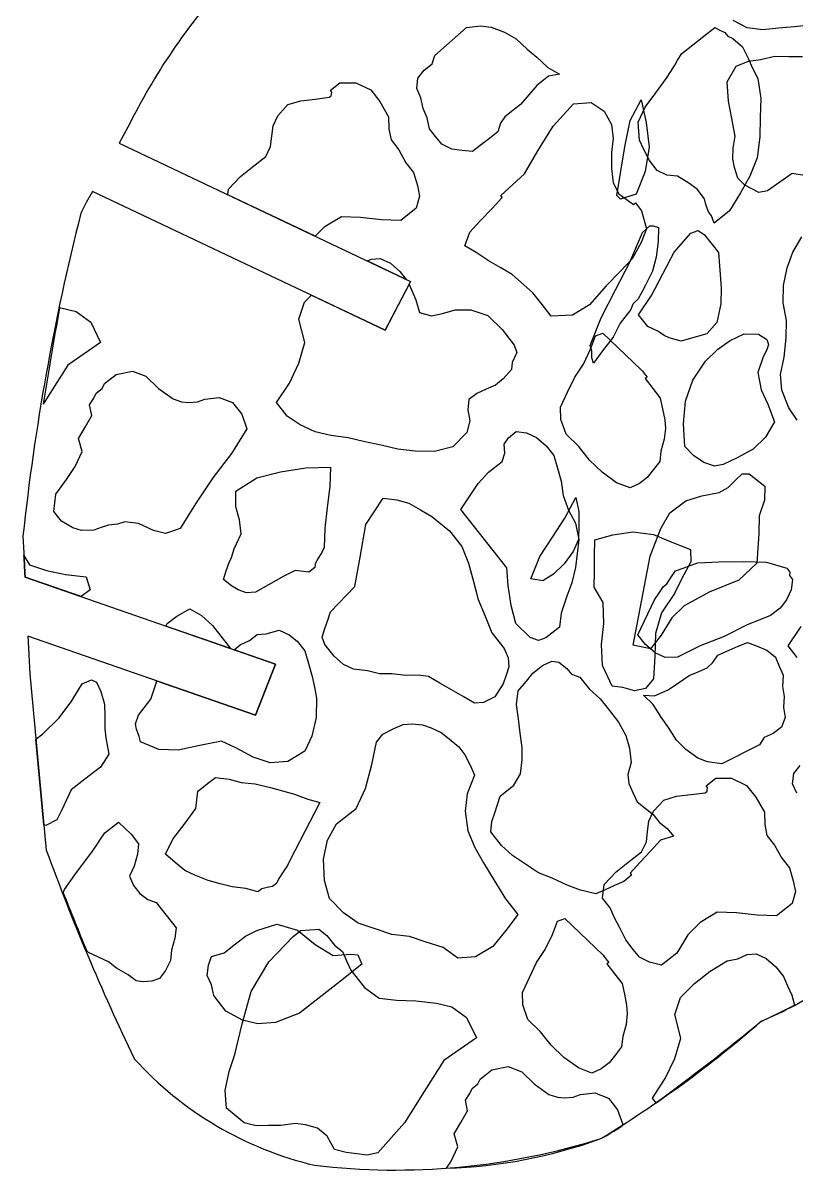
# Model space of a CAD drawing. Extents: x 1.3 to 15.6, y 3.2 to 7.5.
# Drawn here: x 8.538 to 9.889, y 3.175 to 5.18 of the extents above; entities that cross this region are included whole.
import ezdxf

# ---------------------------------------------------------------- set-up
doc = ezdxf.new("R2010")
doc.units = 0
doc.header["$MEASUREMENT"] = 0

msp = doc.modelspace()

# ---------------------------------------------------------------- linework, layer by layer
at = {"color": 7, "linetype": 'Continuous'}
for p, q in [((9.3126, 5.1717), (9.3376, 5.1748)), ((9.3376, 5.1748), (9.3558, 5.1726)), ((9.3558, 5.1726), (9.3794, 5.1636)), ((9.8031, 5.1712), (9.7788, 5.1838)), ((9.8856, 5.173), (9.8581, 5.1704)), ((9.9132, 5.1757), (9.8856, 5.173)), ((9.2575, 5.1229), (9.3126, 5.1717)), ((9.3794, 5.1636), (9.3995, 5.1519)), ((9.6888, 5.1262), (9.7466, 5.1716)), ((9.7466, 5.1716), (9.7554, 5.1674)), ((9.7554, 5.1674), (9.7641, 5.1633)), ((9.7641, 5.1633), (9.7694, 5.1565)), ((9.7694, 5.1565), (9.7782, 5.1524)), ((9.7782, 5.1524), (9.7949, 5.138)), ((9.8305, 5.1677), (9.8031, 5.1712)), ((9.8581, 5.1704), (9.8305, 5.1677)), ((9.3995, 5.1519), (9.4189, 5.1342)), ((9.4189, 5.1342), (9.4357, 5.1199)), ((9.7949, 5.138), (9.8048, 5.1184)), ((9.2526, 5.1081), (9.2575, 5.1229)), ((9.4357, 5.1199), (9.4551, 5.1021)), ((9.6771, 5.1061), (9.6813, 5.1148)), ((9.6813, 5.1148), (9.6888, 5.1262)), ((9.7838, 5.1043), (9.8053, 5.1131)), ((9.8048, 5.1184), (9.8121, 5.1021)), ((9.8053, 5.1131), (9.8267, 5.1158)), ((9.8267, 5.1158), (9.8513, 5.1216)), ((9.8513, 5.1216), (9.8757, 5.1212)), ((9.8757, 5.1212), (9.9001, 5.1209)), ((9.2281, 5.0834), (9.239, 5.0975)), ((9.239, 5.0975), (9.2526, 5.1081)), ((9.4551, 5.1021), (9.4752, 5.0905)), ((9.6621, 5.0833), (9.6696, 5.0947)), ((9.6696, 5.0947), (9.6771, 5.1061)), ((9.7681, 5.077), (9.7838, 5.1043)), ((9.8121, 5.1021), (9.822, 5.0824)), ((9.0747, 5.0619), (9.0917, 5.0753)), ((9.0917, 5.0753), (9.1194, 5.075)), ((9.1194, 5.075), (9.1456, 5.0626)), ((9.2259, 5.0652), (9.2281, 5.0834)), ((9.4563, 5.0866), (9.4359, 5.0706)), ((9.4752, 5.0905), (9.4563, 5.0866)), ((9.6436, 5.0578), (9.6621, 5.0833)), ((9.7706, 5.0433), (9.7681, 5.077)), ((9.822, 5.0824), (9.8271, 5.0479)), ((9.0732, 5.0498), (9.0766, 5.0525)), ((9.0774, 5.0585), (9.0747, 5.0619)), ((9.0766, 5.0525), (9.0774, 5.0585)), ((9.1456, 5.0626), (9.1616, 5.0422)), ((9.2332, 5.0489), (9.2259, 5.0652)), ((9.4215, 5.0539), (9.4072, 5.0371)), ((9.4359, 5.0706), (9.4215, 5.0539)), ((9.6251, 5.0323), (9.6436, 5.0578)), ((8.9832, 5.0176), (9.0009, 5.037)), ((9.0009, 5.037), (9.0232, 5.0435)), ((9.0232, 5.0435), (9.0482, 5.0467)), ((9.0482, 5.0467), (9.0732, 5.0498)), ((9.1616, 5.0422), (9.1768, 5.0157)), ((9.237, 5.03), (9.2332, 5.0489)), ((9.4072, 5.0371), (9.3936, 5.0265)), ((9.4642, 4.9995), (9.4997, 5.0383)), ((9.4997, 5.0383), (9.5307, 5.0407)), ((9.5307, 5.0407), (9.5535, 5.0256)), ((9.599, 5.0092), (9.6179, 5.0456)), ((9.6127, 5.0061), (9.6251, 5.0323)), ((9.6179, 5.0456), (9.6265, 5.0057)), ((9.7763, 5.0127), (9.7706, 5.0433)), ((9.8271, 5.0479), (9.8261, 5.0142)), ((8.9749, 5.0001), (8.9832, 5.0176)), ((9.1768, 5.0157), (9.1773, 4.9941)), ((9.2443, 5.0137), (9.237, 5.03)), ((9.2482, 4.9948), (9.2443, 5.0137)), ((9.38, 5.0158), (9.3725, 5.0044)), ((9.3936, 5.0265), (9.38, 5.0158)), ((9.5535, 5.0256), (9.5661, 5.0025)), ((9.782, 4.982), (9.7763, 5.0127)), ((9.8261, 5.0142), (9.8251, 4.9805)), ((8.7215, 4.9976), (8.7059, 4.9695)), ((8.9727, 4.9819), (8.9749, 5.0001)), ((9.1773, 4.9941), (9.1812, 4.9752)), ((9.2588, 4.9812), (9.2482, 4.9948)), ((9.3725, 5.0044), (9.3676, 4.9896)), ((9.4375, 4.9565), (9.4642, 4.9995)), ((9.5661, 5.0025), (9.5693, 4.9775)), ((9.5892, 4.9635), (9.599, 5.0092)), ((9.6151, 4.9751), (9.6127, 5.0061)), ((9.6265, 5.0057), (9.6319, 4.9629)), ((8.9705, 4.9637), (8.9727, 4.9819)), ((9.1812, 4.9752), (9.1945, 4.9582)), ((9.2695, 4.9676), (9.2588, 4.9812)), ((9.3506, 4.9763), (9.337, 4.9656)), ((9.3676, 4.9896), (9.3506, 4.9763)), ((9.5693, 4.9775), (9.5663, 4.9533)), ((9.6224, 4.9588), (9.6151, 4.9751)), ((9.7786, 4.9607), (9.782, 4.982)), ((9.8251, 4.9805), (9.8207, 4.9441)), ((8.7059, 4.9695), (9.2153, 4.7279)), ((8.9622, 4.9463), (8.9705, 4.9637)), ((9.1945, 4.9582), (9.2071, 4.9351)), ((9.287, 4.9593), (9.2695, 4.9676)), ((9.3052, 4.9571), (9.287, 4.9593)), ((9.3234, 4.9549), (9.3052, 4.9571)), ((9.337, 4.9656), (9.3234, 4.9549)), ((9.4141, 4.9163), (9.4375, 4.9565)), ((9.5663, 4.9533), (9.5661, 4.9256)), ((9.5824, 4.9208), (9.5892, 4.9635)), ((9.6323, 4.9391), (9.6224, 4.9588)), ((9.6319, 4.9629), (9.6252, 4.9202)), ((9.7783, 4.9424), (9.7786, 4.9607)), ((8.9384, 4.9276), (8.9622, 4.9463)), ((9.2071, 4.9351), (9.2204, 4.9181)), ((9.6457, 4.9221), (9.6323, 4.9391)), ((9.7811, 4.927), (9.7783, 4.9424)), ((9.8207, 4.9441), (9.8076, 4.9118)), ((8.918, 4.9116), (8.9384, 4.9276)), ((9.2204, 4.9181), (9.227, 4.8958)), ((9.3726, 4.8782), (9.4141, 4.9163)), ((9.5661, 4.9256), (9.5692, 4.9006)), ((9.5757, 4.8781), (9.5824, 4.9208)), ((9.6252, 4.9202), (9.6093, 4.8807)), ((9.6631, 4.9139), (9.6457, 4.9221)), ((9.6813, 4.9117), (9.6631, 4.9139)), ((9.7015, 4.9), (9.6813, 4.9117)), ((9.787, 4.9086), (9.7811, 4.927)), ((9.8076, 4.9118), (9.7918, 4.8829)), ((9.8818, 4.9164), (9.8386, 4.8865)), ((9.9032, 4.913), (9.8818, 4.9164)), ((8.8969, 4.8895), (8.918, 4.9116)), ((9.227, 4.8958), (9.2308, 4.8769)), ((9.5692, 4.9006), (9.5791, 4.8809)), ((9.7156, 4.8891), (9.7015, 4.9)), ((9.799, 4.8962), (9.787, 4.9086)), ((9.8112, 4.8899), (9.799, 4.8962)), ((8.6594, 4.8854), (8.6485, 4.8657)), ((9.171, 4.6427), (8.6594, 4.8854)), ((8.8957, 4.8795), (8.8969, 4.8895)), ((9.0487, 4.8069), (8.8957, 4.8795)), ((9.2308, 4.8769), (9.2252, 4.856)), ((9.3575, 4.8554), (9.3753, 4.8748)), ((9.3753, 4.8748), (9.3726, 4.8782)), ((9.5817, 4.8719), (9.5757, 4.8781)), ((9.5791, 4.8809), (9.6046, 4.8625)), ((9.5909, 4.8749), (9.5817, 4.8719)), ((9.6001, 4.8778), (9.5909, 4.8749)), ((9.6093, 4.8807), (9.6001, 4.8778)), ((9.7289, 4.8721), (9.7156, 4.8891)), ((9.7308, 4.8626), (9.7289, 4.8721)), ((9.7918, 4.8829), (9.7726, 4.8514)), ((9.8233, 4.8836), (9.8112, 4.8899)), ((9.8386, 4.8865), (9.8233, 4.8836)), ((9.2252, 4.856), (9.198, 4.8346)), ((9.3364, 4.8333), (9.3575, 4.8554)), ((9.6046, 4.8625), (9.608, 4.8651)), ((9.608, 4.8651), (9.6187, 4.8515)), ((9.6187, 4.8515), (9.6271, 4.8197)), ((9.7354, 4.8497), (9.7308, 4.8626)), ((9.0942, 4.841), (9.0643, 4.8231)), ((9.1279, 4.84), (9.0942, 4.841)), ((9.1643, 4.8356), (9.1279, 4.84)), ((9.198, 4.8346), (9.1643, 4.8356)), ((9.3187, 4.8139), (9.3364, 4.8333)), ((9.7408, 4.8429), (9.7354, 4.8497)), ((9.7454, 4.8301), (9.7408, 4.8429)), ((9.7726, 4.8514), (9.7454, 4.8301)), ((9.0643, 4.8231), (9.0487, 4.8069)), ((9.3097, 4.7904), (9.3187, 4.8139)), ((9.5984, 4.7617), (9.6206, 4.8133)), ((9.6271, 4.8197), (9.6181, 4.7962)), ((9.6206, 4.8133), (9.6268, 4.8193)), ((9.6268, 4.8193), (9.633, 4.8253)), ((9.633, 4.8253), (9.6391, 4.8252)), ((9.6391, 4.8252), (9.6482, 4.8221)), ((9.6482, 4.8221), (9.6478, 4.7976)), ((9.6759, 4.7789), (9.7046, 4.8124)), ((9.7046, 4.8124), (9.7175, 4.817)), ((9.7175, 4.817), (9.7289, 4.8094)), ((9.6181, 4.7962), (9.6023, 4.7673)), ((9.6478, 4.7976), (9.6444, 4.7702)), ((9.7289, 4.8094), (9.7422, 4.7924)), ((9.7422, 4.7924), (9.7529, 4.7788)), ((9.8829, 4.7789), (9.8985, 4.8061)), ((9.3298, 4.7787), (9.3097, 4.7904)), ((9.3526, 4.7636), (9.3298, 4.7787)), ((9.656, 4.7413), (9.6759, 4.7789)), ((9.7529, 4.7788), (9.7553, 4.7478)), ((9.8733, 4.7515), (9.8829, 4.7789)), ((9.1396, 4.7638), (9.1468, 4.767)), ((9.2075, 4.7316), (9.1396, 4.7638)), ((9.1468, 4.767), (9.1623, 4.7682)), ((9.1623, 4.7682), (9.1798, 4.7599)), ((9.1798, 4.7599), (9.1965, 4.7456)), ((9.3727, 4.752), (9.3526, 4.7636)), ((9.3929, 4.7403), (9.3727, 4.752)), ((9.5732, 4.7131), (9.5984, 4.7617)), ((9.6023, 4.7673), (9.5812, 4.7453)), ((9.6444, 4.7702), (9.6379, 4.7458)), ((9.8667, 4.721), (9.8733, 4.7515)), ((9.1965, 4.7456), (9.2075, 4.7316)), ((9.4123, 4.7226), (9.3929, 4.7403)), ((9.5812, 4.7453), (9.5567, 4.7205)), ((9.6379, 4.7458), (9.6253, 4.7215)), ((9.6361, 4.7037), (9.656, 4.7413)), ((9.7553, 4.7478), (9.7577, 4.7167)), ((9.2153, 4.7279), (9.171, 4.6427)), ((9.171, 4.6427), (9.2125, 4.7225)), ((9.2125, 4.7225), (9.2171, 4.7123)), ((9.2171, 4.7123), (9.2244, 4.696)), ((9.429, 4.7082), (9.4123, 4.7226)), ((9.5567, 4.7205), (9.528, 4.687)), ((9.5481, 4.6646), (9.5732, 4.7131)), ((9.6253, 4.7215), (9.619, 4.7094)), ((9.7577, 4.7167), (9.7574, 4.689)), ((9.8663, 4.6905), (9.8667, 4.721)), ((9.0202, 4.6622), (9.03, 4.6918)), ((9.03, 4.6918), (9.0419, 4.7039)), ((9.0419, 4.7039), (9.171, 4.6427)), ((9.2244, 4.696), (9.2309, 4.6737)), ((9.445, 4.6878), (9.429, 4.7082)), ((9.6127, 4.6973), (9.6034, 4.6883)), ((9.619, 4.7094), (9.6127, 4.6973)), ((9.6135, 4.6695), (9.6361, 4.7037)), ((8.6019, 4.682), (8.604, 4.6818)), ((8.604, 4.6818), (8.6309, 4.6754)), ((8.6309, 4.6754), (8.6564, 4.657)), ((9.2309, 4.6737), (9.2518, 4.6681)), ((9.2518, 4.6681), (9.2707, 4.672)), ((9.2707, 4.672), (9.2931, 4.6785)), ((9.2931, 4.6785), (9.3207, 4.6782)), ((9.3207, 4.6782), (9.3503, 4.6685)), ((9.461, 4.6674), (9.445, 4.6878)), ((9.528, 4.687), (9.4981, 4.6691)), ((9.6002, 4.6791), (9.5815, 4.655)), ((9.6034, 4.6883), (9.6002, 4.6791)), ((9.7574, 4.689), (9.7503, 4.656)), ((9.8719, 4.6598), (9.8663, 4.6905)), ((8.6564, 4.657), (8.6736, 4.621)), ((9.0306, 4.621), (9.0202, 4.6622)), ((9.3503, 4.6685), (9.3751, 4.644)), ((9.4981, 4.6691), (9.461, 4.6674)), ((9.529, 4.616), (9.5481, 4.6646)), ((9.5815, 4.655), (9.569, 4.6307)), ((9.6295, 4.6491), (9.6135, 4.6695)), ((9.7503, 4.656), (9.7326, 4.6366)), ((9.8715, 4.6293), (9.8719, 4.6598)), ((9.3751, 4.644), (9.3964, 4.6168)), ((9.5294, 4.6096), (9.5384, 4.6332)), ((9.5384, 4.6332), (9.5513, 4.6378)), ((9.5513, 4.6378), (9.6175, 4.5743)), ((9.6382, 4.645), (9.6295, 4.6491)), ((9.6469, 4.6408), (9.6382, 4.645)), ((9.6583, 4.6333), (9.6469, 4.6408)), ((9.6671, 4.6292), (9.6583, 4.6333)), ((9.7326, 4.6366), (9.7103, 4.6301)), ((9.7736, 4.6246), (9.7982, 4.6365)), ((9.7982, 4.6365), (9.8227, 4.6361)), ((9.8227, 4.6361), (9.8378, 4.6267)), ((8.6736, 4.621), (8.6165, 4.5818)), ((9.0202, 4.5853), (9.0306, 4.621)), ((9.3964, 4.6168), (9.401, 4.6039)), ((9.5319, 4.6068), (9.529, 4.616)), ((9.569, 4.6307), (9.5503, 4.6065)), ((9.6879, 4.6236), (9.6671, 4.6292)), ((9.7103, 4.6301), (9.6879, 4.6236)), ((9.752, 4.6097), (9.7736, 4.6246)), ((9.8407, 4.6175), (9.8376, 4.6084)), ((9.8378, 4.6267), (9.8407, 4.6175)), ((9.8679, 4.5957), (9.8715, 4.6293)), ((9.3969, 4.5952), (9.3927, 4.5864)), ((9.401, 4.6039), (9.3969, 4.5952)), ((9.517, 4.5834), (9.5294, 4.6096)), ((9.5318, 4.6007), (9.5319, 4.6068)), ((9.5318, 4.5946), (9.5318, 4.6007)), ((9.5347, 4.5854), (9.5318, 4.5946)), ((9.5503, 4.6065), (9.5347, 4.5854)), ((9.7303, 4.5886), (9.752, 4.6097)), ((9.8313, 4.5963), (9.8217, 4.5689)), ((9.8376, 4.6084), (9.8313, 4.5963)), ((9.8614, 4.5653), (9.8679, 4.5957)), ((8.6165, 4.5818), (8.5823, 4.5274)), ((8.7007, 4.5654), (8.7291, 4.5712)), ((8.7291, 4.5712), (8.7527, 4.5622)), ((9.0036, 4.5504), (9.0202, 4.5853)), ((9.3913, 4.5743), (9.3769, 4.5576)), ((9.3927, 4.5864), (9.3913, 4.5743)), ((9.5019, 4.5606), (9.517, 4.5834)), ((9.6175, 4.5743), (9.6202, 4.5709)), ((9.6202, 4.5709), (9.6255, 4.5641)), ((9.7084, 4.5553), (9.7303, 4.5886)), ((8.6803, 4.5494), (8.7007, 4.5654)), ((8.7527, 4.5622), (8.7747, 4.5411)), ((9.3769, 4.5576), (9.3633, 4.5469)), ((9.4895, 4.5344), (9.5019, 4.5606)), ((9.6282, 4.5607), (9.6248, 4.5581)), ((9.6248, 4.5581), (9.6381, 4.5411)), ((9.6255, 4.5641), (9.6282, 4.5607)), ((9.6957, 4.5188), (9.7084, 4.5553)), ((9.8217, 4.5689), (9.8274, 4.5383)), ((9.864, 4.5377), (9.8614, 4.5653)), ((8.6619, 4.5239), (8.666, 4.5327)), ((8.666, 4.5327), (8.6762, 4.5407)), ((8.6762, 4.5407), (8.6803, 4.5494)), ((8.7747, 4.5411), (8.8002, 4.5226)), ((8.981, 4.5162), (9.0036, 4.5504)), ((9.3308, 4.5324), (9.3172, 4.5217)), ((9.3471, 4.5396), (9.3308, 4.5324)), ((9.3633, 4.5469), (9.3471, 4.5396)), ((9.4771, 4.5082), (9.4895, 4.5344)), ((9.6381, 4.5411), (9.6514, 4.5241)), ((9.8274, 4.5383), (9.8392, 4.5136)), ((9.8758, 4.507), (9.864, 4.5377)), ((8.5823, 4.5274), (8.5734, 4.5133)), ((8.6543, 4.5125), (8.6619, 4.5239)), ((8.6582, 4.4936), (8.6543, 4.5125)), ((8.8002, 4.5226), (8.815, 4.5177)), ((8.815, 4.5177), (8.8272, 4.5163)), ((8.8272, 4.5163), (8.8427, 4.5175)), ((8.8427, 4.5175), (8.8556, 4.5221)), ((8.8556, 4.5221), (8.8806, 4.5252)), ((8.8806, 4.5252), (8.9041, 4.5162)), ((8.9041, 4.5162), (8.9201, 4.4958)), ((8.9997, 4.4923), (8.981, 4.5162)), ((9.3172, 4.5217), (9.315, 4.5035)), ((9.6514, 4.5241), (9.6553, 4.5051)), ((9.692, 4.4791), (9.6957, 4.5188)), ((9.8392, 4.5136), (9.851, 4.4829)), ((8.6465, 4.4735), (8.6582, 4.4936)), ((8.9201, 4.4958), (8.9293, 4.4701)), ((9.0225, 4.4773), (8.9997, 4.4923)), ((9.315, 4.5035), (9.3189, 4.4846)), ((9.4776, 4.4866), (9.4771, 4.5082)), ((9.6553, 4.5051), (9.6592, 4.4862)), ((9.8907, 4.4854), (9.8758, 4.507)), ((8.6349, 4.4533), (8.6465, 4.4735)), ((9.0487, 4.4649), (9.0225, 4.4773)), ((9.3189, 4.4846), (9.3133, 4.4637)), ((9.4868, 4.4609), (9.4776, 4.4866)), ((9.6604, 4.4707), (9.6582, 4.4525)), ((9.6592, 4.4862), (9.6604, 4.4707)), ((9.6945, 4.4394), (9.692, 4.4791)), ((9.851, 4.4829), (9.8353, 4.4556)), ((8.6414, 4.431), (8.6349, 4.4533)), ((8.9293, 4.4701), (8.9026, 4.4271)), ((9.0756, 4.4585), (9.0487, 4.4649)), ((9.106, 4.4549), (9.0756, 4.4585)), ((9.1329, 4.4485), (9.106, 4.4549)), ((9.3133, 4.4637), (9.2887, 4.439)), ((9.3785, 4.4435), (9.3861, 4.4549)), ((9.3861, 4.4549), (9.3997, 4.4656)), ((9.3997, 4.4656), (9.4179, 4.4634)), ((9.4179, 4.4634), (9.4353, 4.4551)), ((9.4353, 4.4551), (9.4521, 4.4408)), ((9.5089, 4.4397), (9.4868, 4.4609)), ((9.6582, 4.4525), (9.6526, 4.4316)), ((9.8353, 4.4556), (9.8136, 4.4346)), ((8.629, 4.4048), (8.6414, 4.431)), ((9.1659, 4.4415), (9.1329, 4.4485)), ((9.1929, 4.4351), (9.1659, 4.4415)), ((9.2232, 4.4315), (9.1929, 4.4351)), ((9.2569, 4.4305), (9.2232, 4.4315)), ((9.2887, 4.439), (9.2569, 4.4305)), ((9.3797, 4.428), (9.3785, 4.4435)), ((9.4521, 4.4408), (9.4654, 4.4238)), ((9.5275, 4.4159), (9.5089, 4.4397)), ((9.6526, 4.4316), (9.6504, 4.4134)), ((9.7095, 4.4239), (9.6945, 4.4394)), ((9.8136, 4.4346), (9.7859, 4.4197)), ((8.9026, 4.4271), (8.8698, 4.3849)), ((9.3511, 4.3945), (9.3749, 4.4131)), ((9.3749, 4.4131), (9.3797, 4.428)), ((9.4654, 4.4238), (9.4719, 4.4014)), ((9.5496, 4.3948), (9.5275, 4.4159)), ((9.6504, 4.4134), (9.6394, 4.3993)), ((9.7277, 4.4114), (9.7095, 4.4239)), ((9.7459, 4.405), (9.7277, 4.4114)), ((9.7859, 4.4197), (9.7612, 4.4078)), ((8.6139, 4.382), (8.629, 4.4048)), ((8.9467, 4.3849), (8.988, 4.3953)), ((8.988, 4.3953), (9.0319, 4.4023)), ((9.0319, 4.4023), (9.0751, 4.4032)), ((9.0751, 4.4032), (9.0741, 4.3695)), ((9.3333, 4.3751), (9.3511, 4.3945)), ((9.4719, 4.4014), (9.4785, 4.3791)), ((9.5751, 4.3763), (9.5496, 4.3948)), ((9.6394, 4.3993), (9.6285, 4.3853)), ((9.7612, 4.4078), (9.7459, 4.405)), ((9.7822, 4.38), (9.7946, 4.392)), ((9.7946, 4.392), (9.8069, 4.3919)), ((9.8069, 4.3919), (9.834, 4.3701)), ((8.5955, 4.3565), (8.6139, 4.382)), ((8.8698, 4.3849), (8.8396, 4.3393)), ((8.91, 4.3616), (8.9467, 4.3849)), ((9.3183, 4.3523), (9.3333, 4.3751)), ((9.4785, 4.3791), (9.4816, 4.3541)), ((9.5986, 4.3673), (9.5751, 4.3763)), ((9.6149, 4.3746), (9.5986, 4.3673)), ((9.6285, 4.3853), (9.6149, 4.3746)), ((9.7698, 4.368), (9.7822, 4.38)), ((8.5918, 4.3262), (8.5955, 4.3565)), ((8.9098, 4.3339), (8.91, 4.3616)), ((9.0741, 4.3695), (9.0697, 4.3331)), ((9.3032, 4.3295), (9.3183, 4.3523)), ((9.4816, 4.3541), (9.4908, 4.3283)), ((9.4848, 4.3141), (9.5037, 4.3505)), ((9.5037, 4.3505), (9.5094, 4.326)), ((9.6961, 4.3446), (9.7238, 4.3534)), ((9.7238, 4.3534), (9.7544, 4.359)), ((9.7544, 4.359), (9.7698, 4.368)), ((9.834, 4.3701), (9.8337, 4.3456)), ((8.8396, 4.3393), (8.8129, 4.2964)), ((8.9163, 4.3116), (8.9098, 4.3339)), ((9.0697, 4.3331), (9.0653, 4.2967)), ((9.1369, 4.3034), (9.167, 4.349)), ((9.167, 4.349), (9.1913, 4.3461)), ((9.1913, 4.3461), (9.2122, 4.3405)), ((9.2122, 4.3405), (9.2323, 4.3288)), ((9.6683, 4.3236), (9.6961, 4.3446)), ((9.8337, 4.3456), (9.8241, 4.3183)), ((8.6051, 4.3092), (8.5918, 4.3262)), ((8.9194, 4.2866), (8.9163, 4.3116)), ((9.2323, 4.3288), (9.2525, 4.3171)), ((9.2525, 4.3171), (9.2833, 4.2919)), ((9.3832, 4.2275), (9.3032, 4.3295)), ((9.4629, 4.2808), (9.4848, 4.3141)), ((9.4908, 4.3283), (9.5034, 4.3053)), ((9.5094, 4.326), (9.5091, 4.3015)), ((9.6526, 4.2964), (9.6683, 4.3236)), ((9.8241, 4.3183), (9.8236, 4.2877)), ((8.6253, 4.2975), (8.6051, 4.3092)), ((8.6401, 4.2927), (8.6253, 4.2975)), ((8.6617, 4.2931), (8.6401, 4.2927)), ((8.6745, 4.2977), (8.6617, 4.2931)), ((8.6874, 4.3023), (8.6745, 4.2977)), ((8.7029, 4.3035), (8.6874, 4.3023)), ((8.7158, 4.3081), (8.7029, 4.3035)), ((8.7401, 4.3052), (8.7158, 4.3081)), ((8.7663, 4.2928), (8.7401, 4.3052)), ((8.7872, 4.2872), (8.7663, 4.2928)), ((8.8129, 4.2964), (8.7872, 4.2872)), ((9.0653, 4.2967), (9.0643, 4.2629)), ((9.1269, 4.2461), (9.1369, 4.3034)), ((9.2833, 4.2919), (9.3046, 4.2647)), ((9.5034, 4.3053), (9.5092, 4.2769)), ((9.5091, 4.3015), (9.5087, 4.2771)), ((9.5687, 4.2851), (9.6032, 4.2901)), ((9.6032, 4.2901), (9.6396, 4.2857)), ((9.6336, 4.2477), (9.6526, 4.2964)), ((8.538, 4.2826), (8.5394, 4.2537)), ((8.907, 4.2604), (8.9194, 4.2866)), ((9.4411, 4.2475), (9.4629, 4.2808)), ((9.5087, 4.2771), (9.4992, 4.2558)), ((9.5092, 4.2769), (9.5063, 4.2526)), ((9.5366, 4.2489), (9.5369, 4.2766)), ((9.5369, 4.2766), (9.5687, 4.2851)), ((9.6396, 4.2857), (9.6718, 4.2726)), ((9.6718, 4.2726), (9.7041, 4.2595)), ((9.8236, 4.2877), (9.8198, 4.2358)), ((8.5394, 4.2537), (8.5399, 4.2448)), ((8.9022, 4.2456), (8.907, 4.2604)), ((9.0602, 4.2542), (9.0526, 4.2428)), ((9.0643, 4.2629), (9.0602, 4.2542)), ((9.3046, 4.2647), (9.3165, 4.2355)), ((9.4992, 4.2558), (9.4836, 4.2347)), ((9.5063, 4.2526), (9.5033, 4.2283)), ((9.7041, 4.2595), (9.7046, 4.2379)), ((8.5397, 4.249), (8.5497, 4.2328)), ((8.5399, 4.2448), (8.5397, 4.249)), ((8.5412, 4.2189), (8.5399, 4.2448)), ((8.5399, 4.2448), (8.5412, 4.2189)), ((8.5497, 4.2328), (8.5793, 4.223)), ((8.8932, 4.2221), (8.898, 4.2369)), ((8.898, 4.2369), (8.9022, 4.2456)), ((9.0485, 4.2341), (9.0478, 4.228)), ((9.0526, 4.2428), (9.0485, 4.2341)), ((9.1176, 4.1949), (9.1269, 4.2461)), ((9.3165, 4.2355), (9.3249, 4.2037)), ((9.4252, 4.208), (9.4411, 4.2475)), ((9.4836, 4.2347), (9.465, 4.2166)), ((9.5364, 4.2213), (9.5366, 4.2489)), ((9.6237, 4.1959), (9.6336, 4.2477)), ((9.7046, 4.2379), (9.6888, 4.209)), ((9.6911, 4.227), (9.7039, 4.2316)), ((9.7039, 4.2316), (9.7168, 4.2362)), ((9.7168, 4.2362), (9.7539, 4.2379)), ((9.7539, 4.2379), (9.7971, 4.2388)), ((9.8198, 4.2358), (9.7888, 4.2057)), ((9.7971, 4.2388), (9.8369, 4.2371)), ((9.8369, 4.2371), (9.8726, 4.2266)), ((8.5416, 4.2112), (8.5412, 4.2189)), ((8.5412, 4.2189), (8.5416, 4.2112)), ((8.6398, 4.1771), (8.5416, 4.2112)), ((8.5416, 4.2112), (8.9789, 4.0594)), ((8.5793, 4.223), (8.6123, 4.216)), ((8.6123, 4.216), (8.6487, 4.2116)), ((8.6487, 4.2116), (8.6553, 4.1893)), ((8.8883, 4.2073), (8.8932, 4.2221)), ((8.9936, 4.213), (8.9672, 4.1977)), ((9.0133, 4.2229), (8.9936, 4.213)), ((9.0376, 4.22), (9.0133, 4.2229)), ((9.0478, 4.228), (9.0376, 4.22)), ((9.3856, 4.1964), (9.3832, 4.2275)), ((9.465, 4.2166), (9.4465, 4.2047)), ((9.5033, 4.2283), (9.497, 4.2014)), ((9.5361, 4.1936), (9.5364, 4.2213)), ((9.6631, 4.1996), (9.6707, 4.211)), ((9.6707, 4.211), (9.6782, 4.2224)), ((9.6782, 4.2224), (9.6911, 4.227)), ((9.8726, 4.2266), (9.8779, 4.2198)), ((9.8779, 4.2198), (9.8772, 4.2138)), ((9.8772, 4.2138), (9.8825, 4.207)), ((8.9024, 4.1963), (8.8883, 4.2073)), ((8.9138, 4.1888), (8.9024, 4.1963)), ((8.9672, 4.1977), (8.9441, 4.1851)), ((9.0754, 4.1508), (9.1176, 4.1949)), ((9.3249, 4.2037), (9.3334, 4.1719)), ((9.3907, 4.1619), (9.3856, 4.1964)), ((9.4465, 4.2047), (9.4252, 4.208)), ((9.497, 4.2014), (9.488, 4.1779)), ((9.5514, 4.1671), (9.5361, 4.1936)), ((9.6137, 4.1441), (9.6237, 4.1959)), ((9.6488, 4.1829), (9.6563, 4.1943)), ((9.6563, 4.1943), (9.6631, 4.1996)), ((9.6888, 4.209), (9.6764, 4.1828)), ((9.7888, 4.2057), (9.7366, 4.1851)), ((9.8825, 4.207), (9.8803, 4.1888)), ((8.6553, 4.1893), (8.6398, 4.1771)), ((8.9286, 4.1839), (8.9138, 4.1888)), ((8.9441, 4.1851), (8.9286, 4.1839)), ((9.3334, 4.1719), (9.3453, 4.1428)), ((9.488, 4.1779), (9.4783, 4.1483)), ((9.6123, 4.1103), (9.6413, 4.1715)), ((9.6413, 4.1715), (9.6488, 4.1829)), ((9.6764, 4.1828), (9.6538, 4.1486)), ((9.7366, 4.1851), (9.6934, 4.1613)), ((9.8721, 4.1713), (9.8611, 4.1572)), ((9.8803, 4.1888), (9.8721, 4.1713)), ((8.8067, 4.1432), (8.8298, 4.1558)), ((8.8298, 4.1558), (8.8499, 4.1442)), ((9.0705, 4.136), (9.0754, 4.1508)), ((9.3991, 4.1301), (9.3907, 4.1619)), ((9.553, 4.13), (9.5514, 4.1671)), ((9.6934, 4.1613), (9.6717, 4.1402)), ((9.8611, 4.1572), (9.8441, 4.1439)), ((8.7877, 4.1258), (8.7897, 4.1299)), ((8.7897, 4.1299), (8.8067, 4.1432)), ((8.8499, 4.1442), (8.8693, 4.1264)), ((9.0656, 4.1212), (9.0705, 4.136)), ((9.3453, 4.1428), (9.3571, 4.1137)), ((9.4239, 4.1056), (9.3991, 4.1301)), ((9.4783, 4.1483), (9.4753, 4.124)), ((9.5486, 4.0936), (9.553, 4.13)), ((9.6038, 4.0923), (9.6137, 4.1441)), ((9.6538, 4.1486), (9.6433, 4.1129)), ((9.6717, 4.1402), (9.6529, 4.1099)), ((9.8441, 4.1439), (9.8021, 4.1274)), ((8.9006, 4.0866), (8.7877, 4.1258)), ((8.8693, 4.1264), (8.888, 4.1026)), ((8.9338, 4.1002), (8.9474, 4.1108)), ((8.9474, 4.1108), (8.963, 4.112)), ((8.963, 4.112), (8.9853, 4.1186)), ((8.9853, 4.1186), (9.0028, 4.1103)), ((9.0028, 4.1103), (9.0168, 4.0994)), ((9.0608, 4.1064), (9.0656, 4.1212)), ((9.3571, 4.1137), (9.3785, 4.0865)), ((9.4617, 4.1133), (9.4515, 4.1053)), ((9.4753, 4.124), (9.4617, 4.1133)), ((9.6257, 4.0933), (9.6123, 4.1103)), ((9.6529, 4.1099), (9.6342, 4.0858)), ((9.6433, 4.1129), (9.6416, 4.0731)), ((9.8021, 4.1274), (9.7628, 4.1076)), ((9.8747, 4.091), (9.8973, 4.1252)), ((8.5468, 4.1079), (8.5473, 4.0982)), ((8.9441, 3.9699), (8.5468, 4.1079)), ((8.5473, 4.0982), (8.5501, 4.0423)), ((8.888, 4.1026), (8.9006, 4.0866)), ((8.9067, 4.0844), (8.9176, 4.0929)), ((8.9176, 4.0929), (8.9338, 4.1002)), ((9.0168, 4.0994), (9.0302, 4.0824)), ((9.0654, 4.0935), (9.0608, 4.1064)), ((9.0814, 4.0731), (9.0654, 4.0935)), ((9.4387, 4.1007), (9.4239, 4.1056)), ((9.4515, 4.1053), (9.4387, 4.1007)), ((9.5503, 4.0565), (9.5486, 4.0936)), ((9.6342, 4.0858), (9.6038, 4.0923)), ((9.6424, 4.079), (9.6257, 4.0933)), ((9.7208, 4.0911), (9.6815, 4.0712)), ((9.7628, 4.1076), (9.7208, 4.0911)), ((9.7718, 4.0835), (9.7877, 4.0904)), ((9.7877, 4.0904), (9.8035, 4.0972)), ((9.8035, 4.0972), (9.8206, 4.0905)), ((9.8206, 4.0905), (9.8376, 4.0837)), ((9.8907, 4.0705), (9.8747, 4.091)), ((8.9789, 4.0594), (8.9067, 4.0844)), ((9.0302, 4.0824), (9.0367, 4.06)), ((9.0981, 4.0588), (9.0814, 4.0731)), ((9.3785, 4.0865), (9.3857, 4.0702)), ((9.3857, 4.0702), (9.3869, 4.0547)), ((9.6416, 4.0731), (9.6398, 4.0333)), ((9.6599, 4.0707), (9.6424, 4.079)), ((9.6815, 4.0712), (9.6599, 4.0707)), ((9.7435, 4.0619), (9.752, 4.075)), ((9.752, 4.075), (9.7718, 4.0835)), ((9.8376, 4.0837), (9.8524, 4.0713)), ((9.8524, 4.0713), (9.8593, 4.0554)), ((8.9441, 3.9699), (8.9789, 4.0594)), ((8.9789, 4.0594), (8.9441, 3.9699)), ((9.0367, 4.06), (9.0432, 4.0377)), ((9.1156, 4.0505), (9.0981, 4.0588)), ((9.1399, 4.0476), (9.1156, 4.0505)), ((9.3869, 4.0547), (9.3821, 4.0399)), ((9.4287, 4.0435), (9.4457, 4.0568)), ((9.4457, 4.0568), (9.4619, 4.0641)), ((9.4619, 4.0641), (9.4741, 4.0626)), ((9.4741, 4.0626), (9.4882, 4.0517)), ((9.4882, 4.0517), (9.4962, 4.0415)), ((9.5675, 4.0205), (9.5503, 4.0565)), ((9.7174, 4.0459), (9.7333, 4.0528)), ((9.7333, 4.0528), (9.7435, 4.0619)), ((9.8593, 4.0554), (9.8661, 4.0396)), ((8.5501, 4.0423), (8.5788, 3.7341)), ((8.6415, 4.0247), (8.6578, 4.032)), ((8.6578, 4.032), (8.6665, 4.0278)), ((8.7712, 4.0275), (8.7714, 4.0299)), ((8.7714, 4.0299), (8.9441, 3.9699)), ((9.0432, 4.0377), (9.0471, 4.0188)), ((9.1607, 4.042), (9.1399, 4.0476)), ((9.1823, 4.0424), (9.1607, 4.042)), ((9.2066, 4.0395), (9.1823, 4.0424)), ((9.2282, 4.04), (9.2066, 4.0395)), ((9.2464, 4.0378), (9.2282, 4.04)), ((9.2665, 4.0261), (9.2464, 4.0378)), ((9.3821, 4.0399), (9.3772, 4.025)), ((9.4177, 4.0294), (9.4287, 4.0435)), ((9.4962, 4.0415), (9.511, 4.0366)), ((9.511, 4.0366), (9.527, 4.0162)), ((9.6398, 4.0333), (9.6255, 4.0166)), ((9.6835, 4.0265), (9.7016, 4.0391)), ((9.7016, 4.0391), (9.7174, 4.0459)), ((9.8661, 4.0396), (9.865, 4.0203)), ((8.6223, 3.9932), (8.6415, 4.0247)), ((8.6665, 4.0278), (8.6738, 4.0116)), ((8.6738, 4.0116), (8.6803, 3.9892)), ((8.7614, 3.9979), (8.7712, 4.0275)), ((9.0471, 4.0188), (9.051, 3.9998)), ((9.2867, 4.0144), (9.2665, 4.0261)), ((9.3068, 4.0028), (9.2867, 4.0144)), ((9.3772, 4.025), (9.3621, 4.0022)), ((9.4005, 3.9884), (9.4034, 4.0126)), ((9.4034, 4.0126), (9.4177, 4.0294)), ((9.527, 4.0162), (9.5464, 3.9985)), ((9.5857, 4.0183), (9.5675, 4.0205)), ((9.6066, 4.0127), (9.5857, 4.0183)), ((9.6255, 4.0166), (9.6066, 4.0127)), ((9.6415, 4.0037), (9.6653, 4.014)), ((9.6653, 4.014), (9.6835, 4.0265)), ((9.865, 4.0203), (9.8679, 4.0027)), ((8.6005, 3.965), (8.6223, 3.9932)), ((8.7396, 3.9698), (8.7614, 3.9979)), ((9.051, 3.9998), (9.05, 3.9661)), ((9.3269, 3.9911), (9.3068, 4.0028)), ((9.3425, 3.9923), (9.3269, 3.9911)), ((9.3621, 4.0022), (9.3425, 3.9923)), ((9.5464, 3.9985), (9.5624, 3.978)), ((9.6222, 4.0048), (9.6415, 4.0037)), ((9.6387, 3.9884), (9.6222, 4.0048)), ((9.8679, 4.0027), (9.8669, 3.9834)), ((8.6803, 3.9892), (8.6808, 3.9676)), ((8.7347, 3.955), (8.7396, 3.9698)), ((9.4036, 3.9634), (9.4005, 3.9884)), ((9.5624, 3.978), (9.5784, 3.9576)), ((9.653, 3.9663), (9.6387, 3.9884)), ((9.8669, 3.9834), (9.8698, 3.9658)), ((8.5725, 3.9376), (8.6005, 3.965)), ((8.6808, 3.9676), (8.6813, 3.946)), ((8.7366, 3.9455), (8.7347, 3.955)), ((9.05, 3.9661), (9.0429, 3.9331)), ((9.1861, 3.9466), (9.2024, 3.9538)), ((9.2024, 3.9538), (9.2179, 3.955)), ((9.2179, 3.955), (9.2361, 3.9528)), ((9.2361, 3.9528), (9.2509, 3.948)), ((9.4067, 3.9384), (9.4036, 3.9634)), ((9.5784, 3.9576), (9.591, 3.9346)), ((9.6655, 3.9482), (9.653, 3.9663)), ((9.8698, 3.9658), (9.863, 3.9488)), ((8.5607, 3.9283), (8.5725, 3.9376)), ((8.6813, 3.946), (8.6825, 3.9305)), ((8.6825, 3.9305), (8.6883, 3.9021)), ((8.7412, 3.9326), (8.7366, 3.9455)), ((8.7432, 3.9232), (8.7412, 3.9326)), ((9.0429, 3.9331), (9.0305, 3.9069)), ((9.1555, 3.9226), (9.1665, 3.9366)), ((9.1665, 3.9366), (9.1861, 3.9466)), ((9.2509, 3.948), (9.2684, 3.9397)), ((9.2684, 3.9397), (9.2825, 3.9288)), ((9.4099, 3.9134), (9.4067, 3.9384)), ((9.591, 3.9346), (9.5975, 3.9122)), ((9.6798, 3.9261), (9.6655, 3.9482)), ((9.833, 3.9311), (9.8245, 3.918)), ((9.8488, 3.9379), (9.833, 3.9311)), ((9.863, 3.9488), (9.8488, 3.9379)), ((8.5747, 3.7782), (8.5607, 3.9283)), ((8.7754, 3.91), (8.7432, 3.9232)), ((8.8092, 3.909), (8.7754, 3.91)), ((8.847, 3.9168), (8.8092, 3.909)), ((8.8849, 3.9245), (8.847, 3.9168)), ((8.9111, 3.9121), (8.8849, 3.9245)), ((8.94, 3.8963), (8.9111, 3.9121)), ((9.1477, 3.8835), (9.1555, 3.9226)), ((9.2825, 3.9288), (9.2992, 3.9144)), ((9.2992, 3.9144), (9.3099, 3.9008)), ((9.4103, 3.8918), (9.4099, 3.9134)), ((9.5975, 3.9122), (9.6006, 3.8872)), ((9.6963, 3.9097), (9.6798, 3.9261)), ((9.7168, 3.895), (9.6963, 3.9097)), ((9.8245, 3.918), (9.7588, 3.8849)), ((8.6883, 3.9021), (8.6732, 3.8793)), ((8.9696, 3.8866), (8.94, 3.8963)), ((9.0305, 3.9069), (9.0006, 3.889)), ((9.3099, 3.9008), (9.3198, 3.8812)), ((9.4074, 3.8675), (9.4103, 3.8918)), ((9.7338, 3.8882), (9.7168, 3.895)), ((8.6732, 3.8793), (8.646, 3.858)), ((9.0006, 3.889), (8.9696, 3.8866)), ((9.1365, 3.8418), (9.1477, 3.8835)), ((9.3198, 3.8812), (9.3271, 3.8649)), ((9.6006, 3.8872), (9.595, 3.8664)), ((9.7588, 3.8849), (9.7338, 3.8882)), ((9.8847, 3.8681), (9.8956, 3.8822)), ((8.646, 3.858), (8.6222, 3.8393)), ((8.8504, 3.8425), (8.8606, 3.8505)), ((8.8606, 3.8505), (8.8674, 3.8558)), ((8.8674, 3.8558), (8.8742, 3.8612)), ((8.8742, 3.8612), (8.8984, 3.8582)), ((8.8984, 3.8582), (8.9193, 3.8526)), ((8.9193, 3.8526), (8.9436, 3.8497)), ((8.9436, 3.8497), (8.9705, 3.8434)), ((9.3271, 3.8649), (9.3139, 3.8326)), ((9.3957, 3.8474), (9.4074, 3.8675)), ((9.595, 3.8664), (9.5962, 3.8508)), ((9.5962, 3.8508), (9.6035, 3.8346)), ((9.7313, 3.8467), (9.7483, 3.86)), ((9.7483, 3.86), (9.7759, 3.8597)), ((9.7759, 3.8597), (9.8021, 3.8473)), ((9.8825, 3.8499), (9.8847, 3.8681)), ((9.8898, 3.8337), (9.8825, 3.8499)), ((8.6222, 3.8393), (8.6139, 3.8218)), ((8.8399, 3.8068), (8.8436, 3.8372)), ((8.8436, 3.8372), (8.8504, 3.8425)), ((8.9705, 3.8434), (8.9914, 3.8378)), ((8.9914, 3.8378), (9.0122, 3.8322)), ((9.0122, 3.8322), (9.0358, 3.8232)), ((9.12, 3.8068), (9.1365, 3.8418)), ((9.3139, 3.8326), (9.3103, 3.8023)), ((9.3719, 3.8287), (9.3957, 3.8474)), ((9.6035, 3.8346), (9.6108, 3.8183)), ((9.6798, 3.8283), (9.7048, 3.8314)), ((9.7048, 3.8314), (9.7298, 3.8345)), ((9.7298, 3.8345), (9.7332, 3.8372)), ((9.7339, 3.8433), (9.7313, 3.8467)), ((9.7332, 3.8372), (9.7339, 3.8433)), ((9.8021, 3.8473), (9.8181, 3.8269)), ((8.6139, 3.8218), (8.6057, 3.8043)), ((9.0567, 3.8176), (9.0044, 3.7161)), ((9.0358, 3.8232), (9.0567, 3.8176)), ((9.3622, 3.7991), (9.3671, 3.8139)), ((9.3671, 3.8139), (9.3719, 3.8287)), ((9.6108, 3.8183), (9.6248, 3.8074)), ((9.6397, 3.8023), (9.6575, 3.8217)), ((9.6575, 3.8217), (9.6798, 3.8283)), ((9.8181, 3.8269), (9.8334, 3.8005)), ((8.6057, 3.8043), (8.5974, 3.7869)), ((8.8214, 3.7814), (8.8399, 3.8068)), ((9.086, 3.7802), (9.12, 3.8068)), ((9.3103, 3.8023), (9.3153, 3.7678)), ((9.3573, 3.7843), (9.3622, 3.7991)), ((9.6248, 3.8074), (9.6389, 3.7964)), ((9.6315, 3.7849), (9.6397, 3.8023)), ((9.6389, 3.7964), (9.6496, 3.7828)), ((9.8334, 3.8005), (9.8339, 3.7789)), ((8.5777, 3.7769), (8.5747, 3.7782)), ((8.5974, 3.7869), (8.5777, 3.7769)), ((8.6809, 3.7645), (8.7047, 3.7831)), ((8.7047, 3.7831), (8.7268, 3.762)), ((8.7996, 3.7532), (8.8214, 3.7814)), ((9.0702, 3.7513), (9.086, 3.7802)), ((9.3551, 3.7661), (9.3573, 3.7843)), ((9.6293, 3.7667), (9.6315, 3.7849)), ((9.6496, 3.7828), (9.6636, 3.7719)), ((9.6636, 3.7719), (9.6743, 3.7583)), ((9.8339, 3.7789), (9.8378, 3.7599)), ((8.6658, 3.7417), (8.6734, 3.7531)), ((8.6734, 3.7531), (8.6809, 3.7645)), ((8.7268, 3.762), (8.7401, 3.745)), ((8.7872, 3.727), (8.7996, 3.7532)), ((9.0631, 3.7183), (9.0702, 3.7513)), ((9.3153, 3.7678), (9.3272, 3.7387)), ((9.3738, 3.7423), (9.3551, 3.7661)), ((9.6271, 3.7485), (9.6293, 3.7667)), ((9.652, 3.7518), (9.6342, 3.7324)), ((9.6743, 3.7583), (9.652, 3.7518)), ((9.8378, 3.7599), (9.8511, 3.7429)), ((8.6474, 3.7162), (8.6583, 3.7303)), ((8.6583, 3.7303), (8.6658, 3.7417)), ((8.7401, 3.745), (8.7379, 3.7268)), ((9.3272, 3.7387), (9.3425, 3.7122)), ((9.3932, 3.7246), (9.3738, 3.7423)), ((9.595, 3.7123), (9.6188, 3.731)), ((9.6342, 3.7324), (9.6165, 3.713)), ((9.6188, 3.731), (9.6271, 3.7485)), ((9.8511, 3.7429), (9.8637, 3.7199)), ((8.6289, 3.6907), (8.6474, 3.7162)), ((8.7379, 3.7268), (8.7323, 3.7059)), ((8.8039, 3.7127), (8.7872, 3.727)), ((8.8206, 3.6983), (8.8039, 3.7127)), ((9.0044, 3.7161), (9.0003, 3.7074)), ((9.0648, 3.6811), (9.0631, 3.7183)), ((9.3425, 3.7122), (9.3604, 3.6824)), ((9.416, 3.7095), (9.3932, 3.7246)), ((9.4388, 3.6944), (9.416, 3.7095)), ((9.5746, 3.6963), (9.595, 3.7123)), ((9.6165, 3.713), (9.5988, 3.6936)), ((9.8637, 3.7199), (9.877, 3.7029)), ((8.6104, 3.6653), (8.6289, 3.6907)), ((8.7323, 3.7059), (8.724, 3.6885)), ((8.8381, 3.6901), (8.8206, 3.6983)), ((8.8616, 3.6811), (8.8381, 3.6901)), ((8.9927, 3.696), (8.9852, 3.6846)), ((9.0003, 3.7074), (8.9927, 3.696)), ((9.4624, 3.6854), (9.4388, 3.6944)), ((9.5535, 3.6742), (9.5746, 3.6963)), ((9.6014, 3.6902), (9.5878, 3.6795)), ((9.5988, 3.6936), (9.6014, 3.6902)), ((9.877, 3.7029), (9.8836, 3.6805)), ((8.724, 3.6885), (8.7313, 3.6722)), ((8.7313, 3.6722), (8.742, 3.6586)), ((8.8825, 3.6755), (8.8616, 3.6811)), ((8.9034, 3.6699), (8.8825, 3.6755)), ((8.9276, 3.6669), (8.9034, 3.6699)), ((8.9742, 3.6705), (8.9648, 3.6686)), ((8.981, 3.6759), (8.9742, 3.6705)), ((8.9852, 3.6846), (8.981, 3.6759)), ((9.0733, 3.6493), (9.0648, 3.6811)), ((9.3604, 3.6824), (9.381, 3.6491)), ((9.4886, 3.673), (9.4624, 3.6854)), ((9.5121, 3.664), (9.4886, 3.673)), ((9.5505, 3.65), (9.5535, 3.6742)), ((9.5716, 3.6722), (9.5553, 3.665)), ((9.5878, 3.6795), (9.5716, 3.6722)), ((9.8836, 3.6805), (9.8874, 3.6616)), ((8.6082, 3.6597), (8.6104, 3.6653)), ((8.742, 3.6586), (8.756, 3.6477)), ((8.9485, 3.6613), (8.9276, 3.6669)), ((8.9553, 3.6667), (8.9485, 3.6613)), ((8.9648, 3.6686), (8.9553, 3.6667)), ((9.098, 3.6248), (9.0733, 3.6493)), ((9.381, 3.6491), (9.4024, 3.6219)), ((9.539, 3.6577), (9.5121, 3.664)), ((9.5553, 3.665), (9.539, 3.6577)), ((9.5639, 3.633), (9.5505, 3.65)), ((9.8874, 3.6616), (9.8818, 3.6407)), ((8.756, 3.6477), (8.7708, 3.6428)), ((8.7708, 3.6428), (8.8055, 3.5986)), ((9.5711, 3.6167), (9.5639, 3.633)), ((9.8818, 3.6407), (9.8546, 3.6194)), ((9.1235, 3.6063), (9.098, 3.6248)), ((9.4024, 3.6219), (9.3839, 3.5964)), ((9.4629, 3.5867), (9.4719, 3.6102)), ((9.4719, 3.6102), (9.4847, 3.6148)), ((9.4847, 3.6148), (9.5509, 3.5514)), ((9.5811, 3.597), (9.5711, 3.6167)), ((9.7507, 3.6258), (9.7209, 3.6078)), ((9.7845, 3.6248), (9.7507, 3.6258)), ((9.8209, 3.6204), (9.7845, 3.6248)), ((9.8546, 3.6194), (9.8209, 3.6204)), ((8.8055, 3.5986), (8.8033, 3.5804)), ((8.9268, 3.5839), (8.9465, 3.5939)), ((8.9465, 3.5939), (8.9817, 3.605)), ((8.9817, 3.605), (9.0174, 3.5945)), ((9.01, 3.583), (9.0235, 3.5936)), ((9.0174, 3.5945), (9.0482, 3.5693)), ((9.0235, 3.5936), (9.0391, 3.5948)), ((9.0391, 3.5948), (9.0546, 3.596)), ((9.0546, 3.596), (9.0687, 3.5851)), ((9.1531, 3.5966), (9.1235, 3.6063)), ((9.1827, 3.5869), (9.1531, 3.5966)), ((9.3839, 3.5964), (9.3586, 3.5656)), ((9.591, 3.5774), (9.5811, 3.597)), ((9.7209, 3.6078), (9.6997, 3.5858)), ((8.8033, 3.5804), (8.7977, 3.5595)), ((8.9064, 3.5679), (8.9268, 3.5839)), ((8.9677, 3.5388), (9.01, 3.583)), ((9.0482, 3.5693), (9.0797, 3.5501)), ((9.0687, 3.5851), (9.082, 3.5681)), ((9.213, 3.5832), (9.1827, 3.5869)), ((9.2426, 3.5735), (9.213, 3.5832)), ((9.2722, 3.5637), (9.2426, 3.5735)), ((9.4505, 3.5605), (9.4629, 3.5867)), ((9.6043, 3.5604), (9.591, 3.5774)), ((9.6997, 3.5858), (9.6805, 3.5542)), ((8.6526, 3.5555), (8.649, 3.5586)), ((8.67, 3.5473), (8.6526, 3.5555)), ((8.7977, 3.5595), (8.7955, 3.5413)), ((8.8671, 3.5481), (8.8894, 3.5546)), ((8.8894, 3.5546), (8.9064, 3.5679)), ((9.0797, 3.5501), (9.0953, 3.5513)), ((9.082, 3.5681), (9.0961, 3.5572)), ((9.0953, 3.5513), (9.1108, 3.5525)), ((9.0961, 3.5572), (9.1034, 3.5409)), ((9.1108, 3.5525), (9.1229, 3.551)), ((9.1229, 3.551), (9.1302, 3.5347)), ((9.2977, 3.5453), (9.2722, 3.5637)), ((9.3586, 3.5656), (9.3287, 3.5477)), ((9.4354, 3.5377), (9.4505, 3.5605)), ((9.5509, 3.5514), (9.5536, 3.548)), ((9.615, 3.5468), (9.6043, 3.5604)), ((9.6805, 3.5542), (9.6533, 3.5329)), ((9.7871, 3.5444), (9.8034, 3.5517)), ((9.8034, 3.5517), (9.8189, 3.5529)), ((9.8189, 3.5529), (9.8364, 3.5446)), ((8.6875, 3.539), (8.67, 3.5473)), ((8.7016, 3.5281), (8.6875, 3.539)), ((8.7955, 3.5413), (8.7872, 3.5239)), ((8.86, 3.5151), (8.8622, 3.5333)), ((8.8622, 3.5333), (8.8671, 3.5481)), ((8.9368, 3.4871), (8.9677, 3.5388)), ((9.1302, 3.5347), (9.0928, 3.5054)), ((9.1034, 3.5409), (9.1106, 3.5246)), ((9.3287, 3.5477), (9.2977, 3.5453)), ((9.423, 3.5115), (9.4354, 3.5377)), ((9.5536, 3.548), (9.5589, 3.5412)), ((9.5616, 3.5378), (9.5582, 3.5352)), ((9.5582, 3.5352), (9.5715, 3.5182)), ((9.5589, 3.5412), (9.5616, 3.5378)), ((9.6325, 3.5385), (9.615, 3.5468)), ((9.6533, 3.5329), (9.6325, 3.5385)), ((9.7383, 3.5226), (9.7681, 3.5406)), ((9.7681, 3.5406), (9.7871, 3.5444)), ((9.8364, 3.5446), (9.8531, 3.5303)), ((9.8531, 3.5303), (9.8664, 3.5133)), ((8.7217, 3.5164), (8.7016, 3.5281)), ((8.7358, 3.5055), (8.7217, 3.5164)), ((8.7763, 3.5098), (8.7634, 3.5052)), ((8.7872, 3.5239), (8.7763, 3.5098)), ((8.8673, 3.4988), (8.86, 3.5151)), ((9.1106, 3.5246), (9.1346, 3.494)), ((9.4106, 3.4853), (9.423, 3.5115)), ((9.5715, 3.5182), (9.5849, 3.5012)), ((9.7111, 3.5013), (9.7383, 3.5226)), ((9.8664, 3.5133), (9.8737, 3.497)), ((8.7479, 3.504), (8.7358, 3.5055)), ((8.7634, 3.5052), (8.7479, 3.504)), ((8.8712, 3.4799), (8.8673, 3.4988)), ((9.0928, 3.5054), (9.0554, 3.4761)), ((9.1346, 3.494), (9.1601, 3.4756)), ((9.5849, 3.5012), (9.5887, 3.4822)), ((9.6865, 3.4766), (9.7111, 3.5013)), ((9.8737, 3.497), (9.881, 3.4808)), ((8.8925, 3.4527), (8.8712, 3.4799)), ((8.9207, 3.4306), (8.9368, 3.4871)), ((9.0554, 3.4761), (9.0214, 3.4494)), ((9.1601, 3.4756), (9.1904, 3.4719)), ((9.1904, 3.4719), (9.2242, 3.4709)), ((9.2242, 3.4709), (9.2606, 3.4665)), ((9.4111, 3.4637), (9.4106, 3.4853)), ((9.5887, 3.4822), (9.5926, 3.4633)), ((9.6768, 3.447), (9.6865, 3.4766)), ((9.881, 3.4808), (9.886, 3.4634)), ((8.9214, 3.4369), (8.8925, 3.4527)), ((9.0214, 3.4494), (8.9794, 3.4329)), ((9.2606, 3.4665), (9.2875, 3.4602)), ((9.2875, 3.4602), (9.313, 3.4417)), ((9.4203, 3.438), (9.4111, 3.4637)), ((9.5926, 3.4633), (9.5938, 3.4478)), ((8.9081, 3.3767), (8.9207, 3.4306)), ((8.9483, 3.4305), (8.9214, 3.4369)), ((8.9794, 3.4329), (8.9483, 3.4305)), ((9.313, 3.4417), (9.3302, 3.4058)), ((9.4423, 3.4168), (9.4203, 3.438)), ((9.5916, 3.4296), (9.586, 3.4087)), ((9.5938, 3.4478), (9.5916, 3.4296)), ((9.6872, 3.4057), (9.6768, 3.447)), ((9.461, 3.393), (9.4423, 3.4168)), ((9.586, 3.4087), (9.5838, 3.3905)), ((9.3302, 3.4058), (9.2731, 3.3665)), ((9.4831, 3.3719), (9.461, 3.393)), ((9.5838, 3.3905), (9.5729, 3.3764)), ((9.6767, 3.37), (9.6872, 3.4057)), ((8.8983, 3.3471), (8.9081, 3.3767)), ((9.5085, 3.3534), (9.4831, 3.3719)), ((9.5729, 3.3764), (9.5619, 3.3623)), ((9.6602, 3.3351), (9.6767, 3.37)), ((9.2731, 3.3665), (9.2388, 3.3121)), ((9.3369, 3.3341), (9.3573, 3.3501)), ((9.3573, 3.3501), (9.3857, 3.3559)), ((9.3857, 3.3559), (9.4093, 3.3469)), ((9.5321, 3.3444), (9.5085, 3.3534)), ((9.5483, 3.3517), (9.5321, 3.3444)), ((9.5619, 3.3623), (9.5483, 3.3517)), ((8.8913, 3.3141), (8.8983, 3.3471)), ((9.3328, 3.3254), (9.3369, 3.3341)), ((9.4093, 3.3469), (9.4313, 3.3258)), ((9.6376, 3.3009), (9.6602, 3.3351)), ((8.8937, 3.2831), (8.8913, 3.3141)), ((9.2388, 3.3121), (9.2046, 3.2578)), ((9.3109, 3.2973), (9.3184, 3.3087)), ((9.3184, 3.3087), (9.3226, 3.3174)), ((9.3226, 3.3174), (9.3328, 3.3254)), ((9.4313, 3.3258), (9.4568, 3.3073)), ((9.5121, 3.3068), (9.5371, 3.3099)), ((9.5371, 3.3099), (9.5607, 3.3009)), ((9.3148, 3.2783), (9.3109, 3.2973)), ((9.4568, 3.3073), (9.4716, 3.3025)), ((9.4716, 3.3025), (9.4837, 3.301)), ((9.4837, 3.301), (9.4993, 3.3022)), ((9.4993, 3.3022), (9.5121, 3.3068)), ((9.5607, 3.3009), (9.5767, 3.2805)), ((9.6439, 3.2928), (9.6376, 3.3009)), ((8.9245, 3.2578), (8.8937, 3.2831)), ((9.3031, 3.2582), (9.3148, 3.2783)), ((9.5767, 3.2805), (9.5859, 3.2548)), ((8.9454, 3.2522), (8.9245, 3.2578)), ((8.967, 3.2527), (8.9454, 3.2522)), ((8.9886, 3.2531), (8.967, 3.2527)), ((9.0136, 3.2563), (8.9886, 3.2531)), ((9.0318, 3.2541), (9.0136, 3.2563)), ((9.0526, 3.2485), (9.0318, 3.2541)), ((9.0694, 3.2341), (9.0526, 3.2485)), ((9.2046, 3.2578), (9.1582, 3.2049)), ((9.2914, 3.2381), (9.3031, 3.2582)), ((9.5859, 3.2548), (9.5839, 3.2516)), ((9.082, 3.2111), (9.0694, 3.2341)), ((9.298, 3.2157), (9.2914, 3.2381)), ((9.1028, 3.2055), (9.082, 3.2111)), ((9.2856, 3.1895), (9.298, 3.2157)), ((9.121, 3.2033), (9.1028, 3.2055)), ((9.1392, 3.2011), (9.121, 3.2033)), ((9.1582, 3.2049), (9.1392, 3.2011)), ((9.2782, 3.1784), (9.2856, 3.1895))]:
    msp.add_line(p, q, dxfattribs=at)
at = {"color": 7, "linetype": 'Continuous', "flags": 128}
msp.add_lwpolyline([(9.8275, 3.4349), (9.8602, 3.4505), (9.886, 3.4634)], dxfattribs=at)
at = {"color": 7, "linetype": 'Continuous'}
for centre, radius, start, end in [((9.7407, 4.4941), 1.1368, 138.1381, 153.7094), ((9.2717, 4.5403), 0.703, 152.4276, 154.134), ((12.5611, 3.8529), 4.046, 165.7765, 173.9031), ((17.8344, 3.0337), 9.3785, 169.87727, 170.92232), ((12.3962, 5.1282), 4.064, 200.0611, 205.6394), ((19.33, 7.9304), 11.541, 201.7183, 202.25998), ((9.5129, 4.1702), 0.7997, 293.1615, 302.4307), ((8.4909, 4.968), 2.0339, 301.2918, 311.0832), ((7.4552, 6.3101), 3.7275, 305.9573, 309.5264), ((9.1893, 3.7827), 0.6159, 222.1155, 256.6989), ((9.3158, 3.6633), 0.4913, 298.1164, 303.0695), ((9.1884, 4.3744), 1.1994, 263.257, 287.4138), ((9.2549, 4.0281), 0.85, 271.5737, 290.1222)]:
    msp.add_arc(centre, radius, start, end, dxfattribs=at)

doc.saveas('drawing.dxf')
